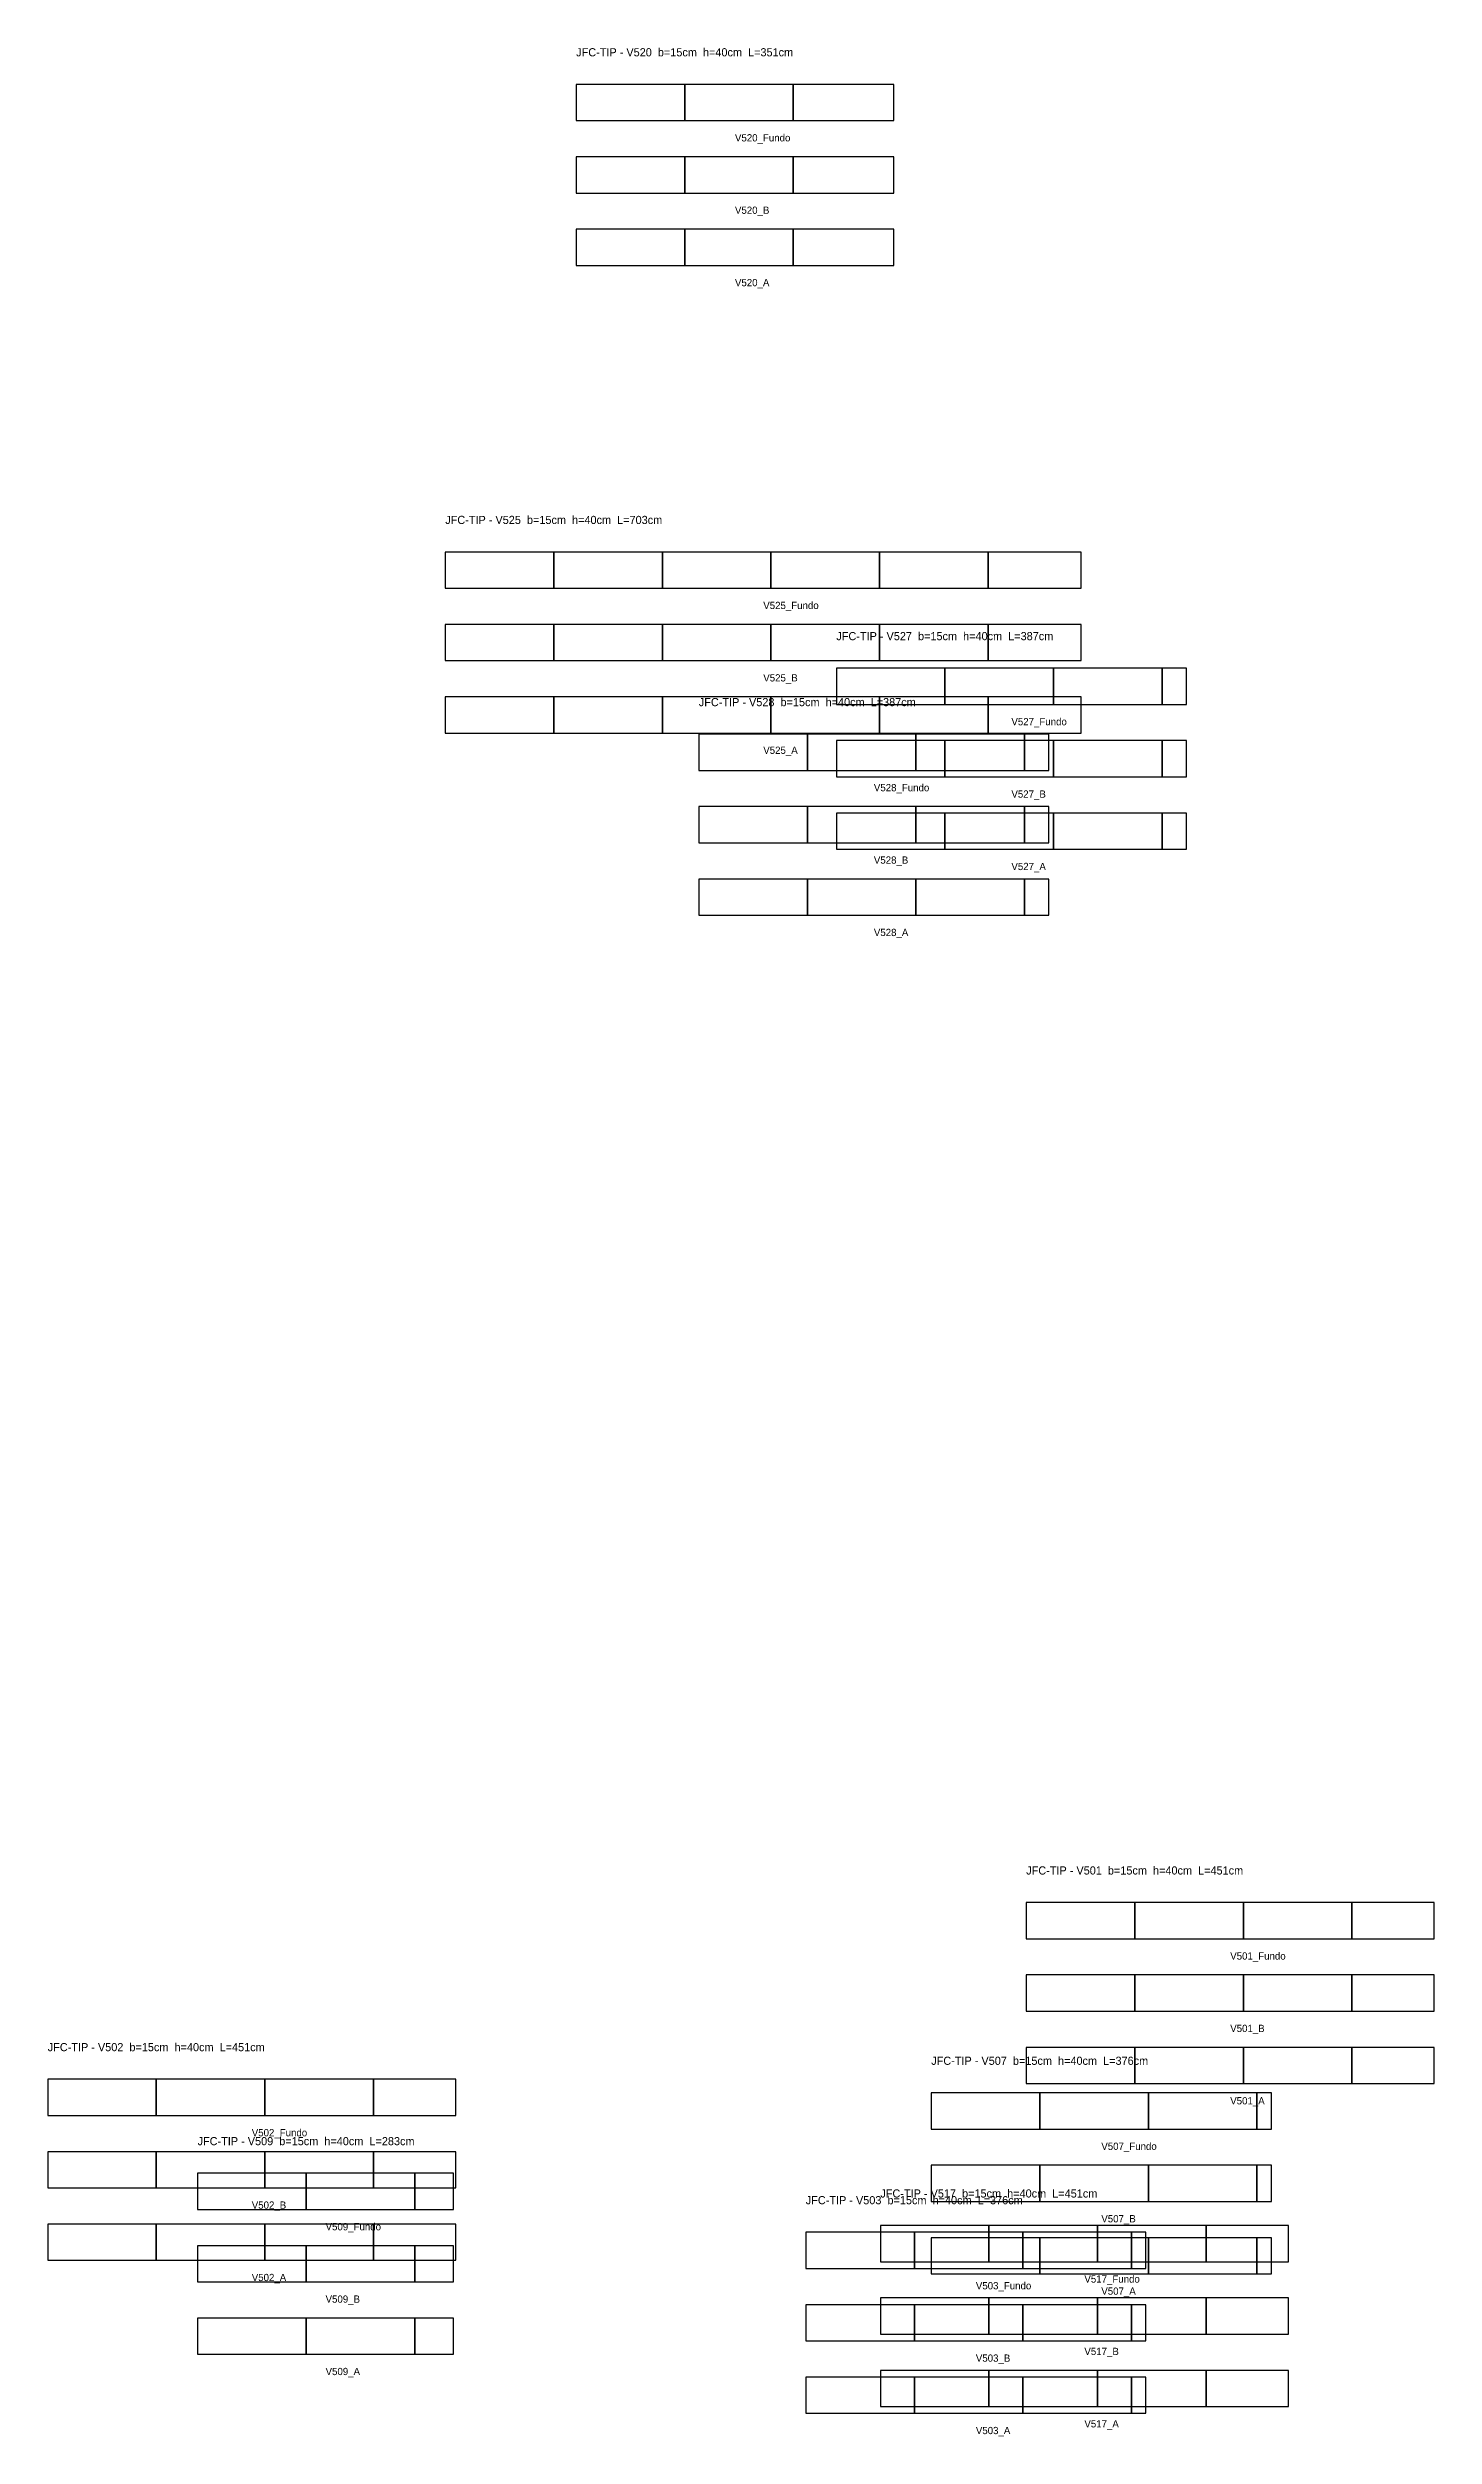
# Model space of a CAD drawing. Header units: metres. Extents: x -386 to 12208, y -9925 to 25400.
# Drawn here: x 9147 to 10680, y 22190 to 24829 of the extents above; entities that cross this region are included whole.
import ezdxf

# ---------------------------------------------------------------- set-up
doc = ezdxf.new("R2010")
doc.units = ezdxf.units.M

msp = doc.modelspace()

# ---------------------------------------------------------------- linework, layer by layer
at = {"layer": 'Paineis'}
for points in [[(9731.18, 24748.9), (9851.18, 24748.9), (9851.18, 24788.9), (9731.18, 24788.9)], [(9851.18, 24748.9), (9971.18, 24748.9), (9971.18, 24788.9), (9851.18, 24788.9)], [(9971.18, 24748.9), (10082.18, 24748.9), (10082.18, 24788.9), (9971.18, 24788.9)], [(9731.18, 24668.9), (9851.18, 24668.9), (9851.18, 24708.9), (9731.18, 24708.9)], [(9851.18, 24668.9), (9971.18, 24668.9), (9971.18, 24708.9), (9851.18, 24708.9)], [(9971.18, 24668.9), (10082.18, 24668.9), (10082.18, 24708.9), (9971.18, 24708.9)], [(9731.18, 24588.9), (9851.18, 24588.9), (9851.18, 24628.9), (9731.18, 24628.9)], [(9851.18, 24588.9), (9971.18, 24588.9), (9971.18, 24628.9), (9851.18, 24628.9)], [(9971.18, 24588.9), (10082.18, 24588.9), (10082.18, 24628.9), (9971.18, 24628.9)], [(9586.47, 24232.21), (9706.47, 24232.21), (9706.47, 24272.21), (9586.47, 24272.21)], [(9706.47, 24232.21), (9826.47, 24232.21), (9826.47, 24272.21), (9706.47, 24272.21)], [(9826.47, 24232.21), (9946.47, 24232.21), (9946.47, 24272.21), (9826.47, 24272.21)], [(9946.47, 24232.21), (10066.47, 24232.21), (10066.47, 24272.21), (9946.47, 24272.21)], [(10066.47, 24232.21), (10186.47, 24232.21), (10186.47, 24272.21), (10066.47, 24272.21)], [(10186.47, 24232.21), (10289.47, 24232.21), (10289.47, 24272.21), (10186.47, 24272.21)], [(9586.47, 24152.21), (9706.47, 24152.21), (9706.47, 24192.21), (9586.47, 24192.21)], [(9706.47, 24152.21), (9826.47, 24152.21), (9826.47, 24192.21), (9706.47, 24192.21)], [(9826.47, 24152.21), (9946.47, 24152.21), (9946.47, 24192.21), (9826.47, 24192.21)], [(9946.47, 24152.21), (10066.47, 24152.21), (10066.47, 24192.21), (9946.47, 24192.21)], [(10066.47, 24152.21), (10186.47, 24152.21), (10186.47, 24192.21), (10066.47, 24192.21)], [(10186.47, 24152.21), (10289.47, 24152.21), (10289.47, 24192.21), (10186.47, 24192.21)], [(10018.74, 24103.81), (10138.74, 24103.81), (10138.74, 24143.81), (10018.74, 24143.81)], [(10138.74, 24103.81), (10258.74, 24103.81), (10258.74, 24143.81), (10138.74, 24143.81)], [(10258.74, 24103.81), (10378.74, 24103.81), (10378.74, 24143.81), (10258.74, 24143.81)], [(10378.74, 24103.81), (10405.74, 24103.81), (10405.74, 24143.81), (10378.74, 24143.81)], [(9586.47, 24072.21), (9706.47, 24072.21), (9706.47, 24112.21), (9586.47, 24112.21)], [(9706.47, 24072.21), (9826.47, 24072.21), (9826.47, 24112.21), (9706.47, 24112.21)], [(9826.47, 24072.21), (9946.47, 24072.21), (9946.47, 24112.21), (9826.47, 24112.21)], [(9946.47, 24072.21), (10066.47, 24072.21), (10066.47, 24112.21), (9946.47, 24112.21)], [(10066.47, 24072.21), (10186.47, 24072.21), (10186.47, 24112.21), (10066.47, 24112.21)], [(10186.47, 24072.21), (10289.47, 24072.21), (10289.47, 24112.21), (10186.47, 24112.21)], [(9866.73, 24030.9), (9986.73, 24030.9), (9986.73, 24070.9), (9866.73, 24070.9)], [(9986.73, 24030.9), (10106.73, 24030.9), (10106.73, 24070.9), (9986.73, 24070.9)], [(10106.73, 24030.9), (10226.73, 24030.9), (10226.73, 24070.9), (10106.73, 24070.9)], [(10226.73, 24030.9), (10253.73, 24030.9), (10253.73, 24070.9), (10226.73, 24070.9)], [(10018.74, 24023.81), (10138.74, 24023.81), (10138.74, 24063.81), (10018.74, 24063.81)], [(10138.74, 24023.81), (10258.74, 24023.81), (10258.74, 24063.81), (10138.74, 24063.81)], [(10258.74, 24023.81), (10378.74, 24023.81), (10378.74, 24063.81), (10258.74, 24063.81)], [(10378.74, 24023.81), (10405.74, 24023.81), (10405.74, 24063.81), (10378.74, 24063.81)], [(9866.73, 23950.9), (9986.73, 23950.9), (9986.73, 23990.9), (9866.73, 23990.9)], [(9986.73, 23950.9), (10106.73, 23950.9), (10106.73, 23990.9), (9986.73, 23990.9)], [(10106.73, 23950.9), (10226.73, 23950.9), (10226.73, 23990.9), (10106.73, 23990.9)], [(10226.73, 23950.9), (10253.73, 23950.9), (10253.73, 23990.9), (10226.73, 23990.9)], [(10018.74, 23943.81), (10138.74, 23943.81), (10138.74, 23983.81), (10018.74, 23983.81)], [(10138.74, 23943.81), (10258.74, 23943.81), (10258.74, 23983.81), (10138.74, 23983.81)], [(10258.74, 23943.81), (10378.74, 23943.81), (10378.74, 23983.81), (10258.74, 23983.81)], [(10378.74, 23943.81), (10405.74, 23943.81), (10405.74, 23983.81), (10378.74, 23983.81)], [(9866.73, 23870.9), (9986.73, 23870.9), (9986.73, 23910.9), (9866.73, 23910.9)], [(9986.73, 23870.9), (10106.73, 23870.9), (10106.73, 23910.9), (9986.73, 23910.9)], [(10106.73, 23870.9), (10226.73, 23870.9), (10226.73, 23910.9), (10106.73, 23910.9)], [(10226.73, 23870.9), (10253.73, 23870.9), (10253.73, 23910.9), (10226.73, 23910.9)], [(10228.62, 22740.01), (10348.62, 22740.01), (10348.62, 22780.01), (10228.62, 22780.01)], [(10348.62, 22740.01), (10468.62, 22740.01), (10468.62, 22780.01), (10348.62, 22780.01)], [(10468.62, 22740.01), (10588.62, 22740.01), (10588.62, 22780.01), (10468.62, 22780.01)], [(10588.62, 22740.01), (10679.62, 22740.01), (10679.62, 22780.01), (10588.62, 22780.01)], [(10228.62, 22660.01), (10348.62, 22660.01), (10348.62, 22700.01), (10228.62, 22700.01)], [(10348.62, 22660.01), (10468.62, 22660.01), (10468.62, 22700.01), (10348.62, 22700.01)], [(10468.62, 22660.01), (10588.62, 22660.01), (10588.62, 22700.01), (10468.62, 22700.01)], [(10588.62, 22660.01), (10679.62, 22660.01), (10679.62, 22700.01), (10588.62, 22700.01)], [(10228.62, 22580.01), (10348.62, 22580.01), (10348.62, 22620.01), (10228.62, 22620.01)], [(10348.62, 22580.01), (10468.62, 22580.01), (10468.62, 22620.01), (10348.62, 22620.01)], [(10468.62, 22580.01), (10588.62, 22580.01), (10588.62, 22620.01), (10468.62, 22620.01)], [(10588.62, 22580.01), (10679.62, 22580.01), (10679.62, 22620.01), (10588.62, 22620.01)], [(9147.09, 22544.78), (9267.09, 22544.78), (9267.09, 22584.78), (9147.09, 22584.78)], [(9267.09, 22544.78), (9387.09, 22544.78), (9387.09, 22584.78), (9267.09, 22584.78)], [(9387.09, 22544.78), (9507.09, 22544.78), (9507.09, 22584.78), (9387.09, 22584.78)], [(9507.09, 22544.78), (9598.09, 22544.78), (9598.09, 22584.78), (9507.09, 22584.78)], [(10123.63, 22529.73), (10243.63, 22529.73), (10243.63, 22569.73), (10123.63, 22569.73)], [(10243.63, 22529.73), (10363.63, 22529.73), (10363.63, 22569.73), (10243.63, 22569.73)], [(10363.63, 22529.73), (10483.63, 22529.73), (10483.63, 22569.73), (10363.63, 22569.73)], [(10483.63, 22529.73), (10499.63, 22529.73), (10499.63, 22569.73), (10483.63, 22569.73)], [(9147.09, 22464.78), (9267.09, 22464.78), (9267.09, 22504.78), (9147.09, 22504.78)], [(9267.09, 22464.78), (9387.09, 22464.78), (9387.09, 22504.78), (9267.09, 22504.78)], [(9387.09, 22464.78), (9507.09, 22464.78), (9507.09, 22504.78), (9387.09, 22504.78)], [(9507.09, 22464.78), (9598.09, 22464.78), (9598.09, 22504.78), (9507.09, 22504.78)], [(10123.63, 22449.73), (10243.63, 22449.73), (10243.63, 22489.73), (10123.63, 22489.73)], [(10243.63, 22449.73), (10363.63, 22449.73), (10363.63, 22489.73), (10243.63, 22489.73)], [(10363.63, 22449.73), (10483.63, 22449.73), (10483.63, 22489.73), (10363.63, 22489.73)], [(10483.63, 22449.73), (10499.63, 22449.73), (10499.63, 22489.73), (10483.63, 22489.73)], [(9312.7, 22440.92), (9432.7, 22440.92), (9432.7, 22480.92), (9312.7, 22480.92)], [(9432.7, 22440.92), (9552.7, 22440.92), (9552.7, 22480.92), (9432.7, 22480.92)], [(9552.7, 22440.92), (9595.7, 22440.92), (9595.7, 22480.92), (9552.7, 22480.92)], [(9147.09, 22384.78), (9267.09, 22384.78), (9267.09, 22424.78), (9147.09, 22424.78)], [(9267.09, 22384.78), (9387.09, 22384.78), (9387.09, 22424.78), (9267.09, 22424.78)], [(9387.09, 22384.78), (9507.09, 22384.78), (9507.09, 22424.78), (9387.09, 22424.78)], [(9507.09, 22384.78), (9598.09, 22384.78), (9598.09, 22424.78), (9507.09, 22424.78)], [(9984.96, 22375.69), (10104.96, 22375.69), (10104.96, 22415.69), (9984.96, 22415.69)], [(10067.41, 22383.11), (10187.41, 22383.11), (10187.41, 22423.11), (10067.41, 22423.11)], [(10104.96, 22375.69), (10224.96, 22375.69), (10224.96, 22415.69), (10104.96, 22415.69)], [(10123.63, 22369.73), (10243.63, 22369.73), (10243.63, 22409.73), (10123.63, 22409.73)], [(10187.41, 22383.11), (10307.41, 22383.11), (10307.41, 22423.11), (10187.41, 22423.11)], [(10224.96, 22375.69), (10344.96, 22375.69), (10344.96, 22415.69), (10224.96, 22415.69)], [(10243.63, 22369.73), (10363.63, 22369.73), (10363.63, 22409.73), (10243.63, 22409.73)], [(10307.41, 22383.11), (10427.41, 22383.11), (10427.41, 22423.11), (10307.41, 22423.11)], [(10344.96, 22375.69), (10360.96, 22375.69), (10360.96, 22415.69), (10344.96, 22415.69)], [(10363.63, 22369.73), (10483.63, 22369.73), (10483.63, 22409.73), (10363.63, 22409.73)], [(10427.41, 22383.11), (10518.41, 22383.11), (10518.41, 22423.11), (10427.41, 22423.11)], [(10483.63, 22369.73), (10499.63, 22369.73), (10499.63, 22409.73), (10483.63, 22409.73)], [(9312.7, 22360.92), (9432.7, 22360.92), (9432.7, 22400.92), (9312.7, 22400.92)], [(9432.7, 22360.92), (9552.7, 22360.92), (9552.7, 22400.92), (9432.7, 22400.92)], [(9552.7, 22360.92), (9595.7, 22360.92), (9595.7, 22400.92), (9552.7, 22400.92)], [(9984.96, 22295.69), (10104.96, 22295.69), (10104.96, 22335.69), (9984.96, 22335.69)], [(10067.41, 22303.11), (10187.41, 22303.11), (10187.41, 22343.11), (10067.41, 22343.11)], [(10104.96, 22295.69), (10224.96, 22295.69), (10224.96, 22335.69), (10104.96, 22335.69)], [(10187.41, 22303.11), (10307.41, 22303.11), (10307.41, 22343.11), (10187.41, 22343.11)], [(10224.96, 22295.69), (10344.96, 22295.69), (10344.96, 22335.69), (10224.96, 22335.69)], [(10307.41, 22303.11), (10427.41, 22303.11), (10427.41, 22343.11), (10307.41, 22343.11)], [(10344.96, 22295.69), (10360.96, 22295.69), (10360.96, 22335.69), (10344.96, 22335.69)], [(10427.41, 22303.11), (10518.41, 22303.11), (10518.41, 22343.11), (10427.41, 22343.11)], [(9312.7, 22280.92), (9432.7, 22280.92), (9432.7, 22320.92), (9312.7, 22320.92)], [(9432.7, 22280.92), (9552.7, 22280.92), (9552.7, 22320.92), (9432.7, 22320.92)], [(9552.7, 22280.92), (9595.7, 22280.92), (9595.7, 22320.92), (9552.7, 22320.92)], [(9984.96, 22215.69), (10104.96, 22215.69), (10104.96, 22255.69), (9984.96, 22255.69)], [(10067.41, 22223.11), (10187.41, 22223.11), (10187.41, 22263.11), (10067.41, 22263.11)], [(10104.96, 22215.69), (10224.96, 22215.69), (10224.96, 22255.69), (10104.96, 22255.69)], [(10187.41, 22223.11), (10307.41, 22223.11), (10307.41, 22263.11), (10187.41, 22263.11)], [(10224.96, 22215.69), (10344.96, 22215.69), (10344.96, 22255.69), (10224.96, 22255.69)], [(10307.41, 22223.11), (10427.41, 22223.11), (10427.41, 22263.11), (10307.41, 22263.11)], [(10344.96, 22215.69), (10360.96, 22215.69), (10360.96, 22255.69), (10344.96, 22255.69)], [(10427.41, 22223.11), (10518.41, 22223.11), (10518.41, 22263.11), (10427.41, 22263.11)]]:
    msp.add_lwpolyline(points, close=True, dxfattribs=at)

# ---------------------------------------------------------------- texts
at = {"layer": 'NOMENCLATURA', "char_height": 9, "attachment_point": 1}
for s, insert in [('JFC-TIP - V520  b=15cm  h=40cm  L=351cm', (9731.18, 24828.9)), ('JFC-TIP - V525  b=15cm  h=40cm  L=703cm', (9586.47, 24312.21)), ('JFC-TIP - V527  b=15cm  h=40cm  L=387cm', (10018.74, 24183.81)), ('JFC-TIP - V528  b=15cm  h=40cm  L=387cm', (9866.73, 24110.9)), ('JFC-TIP - V501  b=15cm  h=40cm  L=451cm', (10228.62, 22820.01)), ('JFC-TIP - V502  b=15cm  h=40cm  L=451cm', (9147.09, 22624.78)), ('JFC-TIP - V507  b=15cm  h=40cm  L=376cm', (10123.63, 22609.73)), ('JFC-TIP - V509  b=15cm  h=40cm  L=283cm', (9312.7, 22520.92)), ('JFC-TIP - V517  b=15cm  h=40cm  L=451cm', (10067.41, 22463.11)), ('JFC-TIP - V503  b=15cm  h=40cm  L=376cm', (9984.96, 22455.69))]:
    msp.add_mtext(s, dxfattribs=dict(at, insert=insert))
at = {"layer": 'Texto Secao', "char_height": 8, "attachment_point": 1}
for s, insert in [('V520_Fundo', (9906.68, 24733.9)), ('V520_B', (9906.68, 24653.9)), ('V520_A', (9906.68, 24573.9)), ('V525_Fundo', (9937.97, 24217.21)), ('V525_B', (9937.97, 24137.21)), ('V527_Fundo', (10212.24, 24088.81)), ('V525_A', (9937.97, 24057.21)), ('V528_Fundo', (10060.23, 24015.9)), ('V527_B', (10212.24, 24008.81)), ('V528_B', (10060.23, 23935.9)), ('V527_A', (10212.24, 23928.81)), ('V528_A', (10060.23, 23855.9)), ('V501_Fundo', (10454.12, 22725.01)), ('V501_B', (10454.12, 22645.01)), ('V501_A', (10454.12, 22565.01)), ('V502_Fundo', (9372.59, 22529.78)), ('V507_Fundo', (10311.63, 22514.73)), ('V502_B', (9372.59, 22449.78)), ('V507_B', (10311.63, 22434.73)), ('V509_Fundo', (9454.2, 22425.92)), ('V502_A', (9372.59, 22369.78)), ('V503_Fundo', (10172.96, 22360.69)), ('V517_Fundo', (10292.91, 22368.11)), ('V507_A', (10311.63, 22354.73)), ('V509_B', (9454.2, 22345.92)), ('V503_B', (10172.96, 22280.69)), ('V517_B', (10292.91, 22288.11)), ('V509_A', (9454.2, 22265.92)), ('V503_A', (10172.96, 22200.69)), ('V517_A', (10292.91, 22208.11))]:
    msp.add_mtext(s, dxfattribs=dict(at, insert=insert))

doc.saveas('drawing.dxf')
